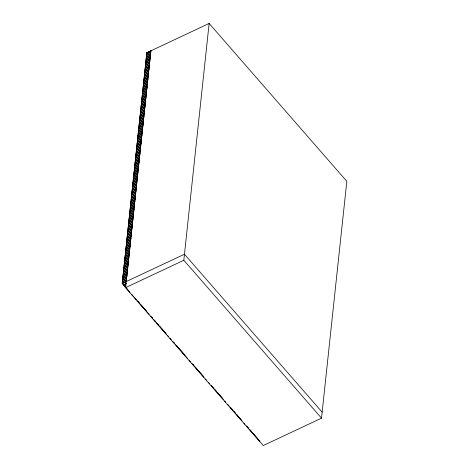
<?xml version="1.0" encoding="UTF-8"?>
<svg xmlns="http://www.w3.org/2000/svg" width="469" height="469" viewBox="0 0 469 469"><rect width="100%" height="100%" fill="white"/><g stroke="black" fill="none" stroke-linecap="round" stroke-linejoin="round"><path stroke-width="0.7" d="M129.942 292.351L122.18 283.452L146.838 52.733L209.133 23.45L346.82 181.339L321.511 418.16L263.238 445.55L125.545 287.661L150.86 50.84L126.267 281.64L122.251 283.528L146.838 52.733M321.511 418.16L183.825 260.272L209.133 23.45M146.908 52.809L150.924 50.922M146.897 52.891L150.918 50.998M146.809 53.736L150.825 51.842M146.791 53.894L150.813 52.006M146.639 55.342L150.655 53.448M146.621 55.5L150.637 53.613M146.463 56.948L150.485 55.055M146.445 57.107L150.467 55.219M146.293 58.549L150.315 56.661M146.275 58.713L150.297 56.825M146.123 60.155L150.139 58.267M146.105 60.319L150.121 58.426M145.947 61.761L149.969 59.874M145.935 61.926L149.951 60.032M145.777 63.368L149.799 61.48M145.759 63.532L149.781 61.638M145.607 64.974L149.629 63.086M145.589 65.132L149.611 63.245M145.437 66.58L149.453 64.693M145.419 66.739L149.435 64.851M145.261 68.187L149.283 66.299M145.243 68.345L149.265 66.457M145.091 69.793L149.113 67.905M145.073 69.951L149.095 68.064M144.921 71.399L148.937 69.512M144.903 71.558L148.925 69.67M144.751 73.006L148.767 71.112M144.733 73.164L148.749 71.276M144.575 74.612L148.597 72.718M144.558 74.77L148.579 72.883M144.405 76.218L148.427 74.325M144.388 76.377L148.409 74.489M144.235 77.819L148.251 75.931M144.218 77.983L148.233 76.095M144.059 79.425L148.081 77.537M144.047 79.589L148.063 77.696M143.889 81.031L147.911 79.144M143.872 81.196L147.893 79.302M143.719 82.638L147.741 80.75M143.702 82.802L147.723 80.908M143.549 84.244L147.565 82.356M143.532 84.402L147.547 82.515M143.373 85.85L147.395 83.963M143.356 86.009L147.377 84.121M143.203 87.457L147.225 85.569M143.186 87.615L147.207 85.727M143.033 89.063L147.049 87.175M143.016 89.221L147.037 87.334M142.863 90.669L146.879 88.782M142.846 90.828L146.861 88.94M142.687 92.276L146.709 90.382M142.67 92.434L146.691 90.546M142.517 93.882L146.539 91.988M142.5 94.04L146.521 92.153M142.347 95.488L146.363 93.595M142.33 95.647L146.346 93.759M142.171 97.089L146.193 95.201M142.16 97.253L146.176 95.365M142.001 98.695L146.023 96.807M141.984 98.859L146.006 96.966M141.831 100.302L145.853 98.414M141.814 100.466L145.836 98.572M141.661 101.908L145.677 100.02M141.644 102.072L145.66 100.178M141.486 103.514L145.507 101.626M141.468 103.678L145.49 101.785M141.316 105.12L145.337 103.233M141.298 105.279L145.32 103.391M141.146 106.727L145.161 104.839M141.128 106.885L145.15 104.997M140.976 108.333L144.991 106.445M140.958 108.491L144.974 106.604M140.8 109.939L144.821 108.052M140.782 110.098L144.804 108.21M140.63 111.546L144.651 109.652M140.612 111.704L144.634 109.816M140.46 113.152L144.475 111.259M140.442 113.31L144.458 111.423M140.284 114.758L144.305 112.865M140.272 114.917L144.288 113.029M140.114 116.359L144.135 114.471M140.096 116.523L144.118 114.635M139.944 117.965L143.965 116.078M139.926 118.129L143.948 116.242M139.774 119.572L143.79 117.684M139.756 119.736L143.772 117.842M139.598 121.178L143.62 119.29M139.58 121.342L143.602 119.448M139.428 122.784L143.45 120.896M139.41 122.948L143.432 121.055M139.258 124.391L143.274 122.503M139.24 124.549L143.256 122.661M139.088 125.997L143.104 124.109M139.07 126.155L143.086 124.267M138.912 127.603L142.934 125.715M138.894 127.761L142.916 125.874M138.742 129.21L142.764 127.322M138.724 129.368L142.746 127.48M138.572 130.816L142.588 128.922M138.554 130.974L142.57 129.086M138.396 132.422L142.418 130.529M138.384 132.58L142.4 130.693M138.226 134.028L142.248 132.135M138.208 134.187L142.23 132.299M138.056 135.629L142.078 133.741M138.038 135.793L142.06 133.905M137.886 137.235L141.902 135.348M137.868 137.399L141.884 135.512M137.71 138.842L141.732 136.954M137.693 139.006L141.714 137.112M137.54 140.448L141.562 138.56M137.523 140.612L141.544 138.718M137.37 142.054L141.386 140.167M137.353 142.218L141.368 140.325M137.2 143.661L141.216 141.773M137.183 143.819L141.198 141.931M137.024 145.267L141.046 143.379M137.007 145.425L141.028 143.537M136.854 146.873L140.876 144.985M136.837 147.032L140.858 145.144M136.684 148.48L140.7 146.592M136.667 148.638L140.682 146.75M136.508 150.086L140.53 148.192M136.497 150.244L140.512 148.356M136.338 151.692L140.36 149.799M136.321 151.85L140.342 149.963M136.168 153.299L140.19 151.405M136.151 153.457L140.172 151.569M135.998 154.899L140.014 153.011M135.981 155.063L139.997 153.175M135.822 156.505L139.844 154.618M135.805 156.669L139.826 154.782M135.652 158.112L139.674 156.224M135.635 158.276L139.656 156.382M135.482 159.718L139.498 157.83M135.465 159.882L139.481 157.989M135.312 161.324L139.328 159.437M135.295 161.488L139.311 159.595M135.136 162.931L139.158 161.043M135.119 163.089L139.141 161.201M134.966 164.537L138.988 162.649M134.949 164.695L138.971 162.807M134.796 166.143L138.812 164.256M134.779 166.302L138.795 164.414M134.621 167.75L138.642 165.862M134.609 167.908L138.625 166.02M134.451 169.356L138.472 167.462M134.433 169.514L138.455 167.626M134.281 170.962L138.296 169.069M134.263 171.121L138.285 169.233M134.111 172.569L138.126 170.675M134.093 172.727L138.109 170.839M133.935 174.169L137.956 172.281M133.917 174.333L137.939 172.445M133.765 175.775L137.786 173.888M133.747 175.939L137.769 174.052M133.595 177.382L137.61 175.494M133.577 177.546L137.593 175.652M133.425 178.988L137.44 177.1M133.407 179.152L137.423 177.259M133.249 180.594L137.27 178.707M133.231 180.758L137.253 178.865M133.079 182.201L137.1 180.313M133.061 182.359L137.083 180.471M132.909 183.807L136.925 181.919M132.891 183.965L136.907 182.078M132.733 185.413L136.755 183.526M132.721 185.572L136.737 183.684M132.563 187.02L136.585 185.132M132.545 187.178L136.567 185.29M132.393 188.626L136.409 186.732M132.375 188.784L136.397 186.897M132.223 190.232L136.239 188.339M132.205 190.391L136.221 188.503M132.047 191.839L136.069 189.945M132.029 191.997L136.051 190.109M131.877 193.445L135.899 191.551M131.859 193.603L135.881 191.715M131.707 195.045L135.723 193.158M131.689 195.21L135.705 193.322M131.537 196.652L135.553 194.764M131.519 196.816L135.535 194.922M131.361 198.258L135.383 196.37M131.343 198.422L135.365 196.529M131.191 199.864L135.213 197.977M131.173 200.029L135.195 198.135M131.021 201.471L135.037 199.583M131.003 201.629L135.019 199.741M130.845 203.077L134.867 201.189M130.833 203.235L134.849 201.348M130.675 204.683L134.697 202.796M130.658 204.842L134.679 202.954M130.505 206.29L134.521 204.402M130.488 206.448L134.509 204.56M130.335 207.896L134.351 206.008M130.318 208.054L134.333 206.167M130.159 209.502L134.181 207.609M130.142 209.661L134.163 207.773M129.989 211.109L134.011 209.215M129.972 211.267L133.993 209.379M129.819 212.715L133.835 210.821M129.802 212.873L133.817 210.986M129.649 214.315L133.665 212.428M129.632 214.48L133.647 212.592M129.473 215.922L133.495 214.034M129.456 216.086L133.477 214.192M129.303 217.528L133.325 215.64M129.286 217.692L133.307 215.799M129.133 219.134L133.149 217.247M129.116 219.299L133.132 217.405M128.957 220.741L132.979 218.853M128.946 220.899L132.962 219.011M128.787 222.347L132.809 220.459M128.77 222.505L132.791 220.618M128.617 223.953L132.633 222.066M128.6 224.112L132.621 222.224M128.447 225.56L132.463 223.672M128.43 225.718L132.446 223.83M128.272 227.166L132.293 225.278M128.254 227.324L132.276 225.437M128.101 228.772L132.123 226.879M128.084 228.931L132.106 227.043M127.931 230.379L131.947 228.485M127.914 230.537L131.93 228.649M127.761 231.985L131.777 230.091M127.744 232.143L131.76 230.256M127.586 233.585L131.607 231.698M127.568 233.75L131.59 231.862M127.416 235.192L131.437 233.304M127.398 235.356L131.42 233.462M127.246 236.798L131.261 234.91M127.228 236.962L131.244 235.069M127.07 238.404L131.091 236.517M127.058 238.569L131.074 236.675M126.9 240.011L130.921 238.123M126.882 240.175L130.904 238.281M126.73 241.617L130.745 239.729M126.712 241.775L130.734 239.888M126.56 243.223L130.575 241.336M126.542 243.382L130.558 241.494M126.384 244.83L130.405 242.942M126.366 244.988L130.388 243.1M126.214 246.436L130.235 244.548M126.196 246.594L130.218 244.707M126.044 248.042L130.06 246.149M126.026 248.201L130.042 246.313M125.874 249.649L129.89 247.755M125.856 249.807L129.872 247.919M125.698 251.255L129.72 249.361M125.68 251.413L129.702 249.526M125.528 252.855L129.55 250.968M125.51 253.02L129.532 251.132M125.358 254.462L129.374 252.574M125.34 254.626L129.356 252.738M125.182 256.068L129.204 254.18M125.164 256.232L129.186 254.339M125.012 257.674L129.034 255.787M124.994 257.839L129.016 255.945M124.842 259.281L128.858 257.393M124.824 259.445L128.846 257.551M124.672 260.887L128.688 258.999M124.654 261.045L128.67 259.158M124.496 262.493L128.518 260.606M124.478 262.652L128.5 260.764M124.326 264.1L128.348 262.212M124.308 264.258L128.33 262.37M124.156 265.706L128.172 263.818M124.138 265.864L128.154 263.977M123.986 267.312L128.002 265.419M123.968 267.471L127.984 265.583M123.81 268.919L127.832 267.025M123.793 269.077L127.814 267.189M123.64 270.525L127.662 268.631M123.623 270.683L127.644 268.796M123.47 272.126L127.486 270.238M123.453 272.29L127.468 270.402M123.294 273.732L127.316 271.844M123.277 273.896L127.298 272.008M123.124 275.338L127.146 273.45M123.107 275.502L127.128 273.609M122.954 276.945L126.97 275.057M122.937 277.109L126.958 275.215M122.784 278.551L126.8 276.663M122.767 278.715L126.782 276.821M122.608 280.157L126.63 278.269M122.591 280.315L126.612 278.428M122.438 281.763L126.46 279.876M122.421 281.922L126.442 280.034M126.284 281.482L122.268 283.37L128.037 289.989M122.18 283.452L184.464 254.251L322.156 412.14M123.353 284.794L126.22 283.446M123.488 284.953L126.36 283.598M124.731 286.371L125.874 285.832M124.865 286.53L126.014 285.99M125.545 287.661L183.825 260.272M135.254 298.261L136.215 299.363M138.138 301.567L139.58 303.22M141.022 304.879L146.797 311.498M151.604 317.009L152.566 318.111M154.489 320.321L155.45 321.423M157.379 323.628L158.821 325.281M159.782 326.389L165.551 333.002M173.729 342.382L174.691 343.484M176.614 345.688L178.056 347.341M179.017 348.444L184.792 355.062M192.964 364.436L193.926 365.544M195.368 367.198L197.297 369.402M198.258 370.504L203.546 376.572M211.724 385.946L213.166 387.605M214.609 389.258L216.531 391.463M217.493 392.565L222.306 398.081M230.959 408.007L232.401 409.66M233.843 411.319L235.772 413.523M236.734 414.625L241.06 419.591M247.315 426.761L248.277 427.863M250.2 430.067L251.642 431.72M253.084 433.379L259.803 441.259L249.221 429.123M131.871 294.561L133.313 296.215M134.275 297.317L136.198 299.521M137.159 300.629L149.183 314.412M150.625 316.071L152.548 318.275M153.51 319.377L155.432 321.582M156.4 322.684L166.495 334.268M167.41 335.317L168.418 336.472M169.866 338.126L171.308 339.785M172.75 341.438L174.673 343.642M175.635 344.744L185.448 356M186.216 356.88L187.659 358.533M189.101 360.186L190.543 361.845M191.985 363.498L204.009 377.287M205.451 378.94L206.413 380.042M208.342 382.247L209.784 383.9M211.226 385.559L223.25 399.342M224.692 401.001L225.653 402.103M227.576 404.307L229.019 405.961M229.98 407.063L242.004 420.851M243.927 423.061L244.888 424.164M246.336 425.817L248.259 428.021"/></g></svg>
